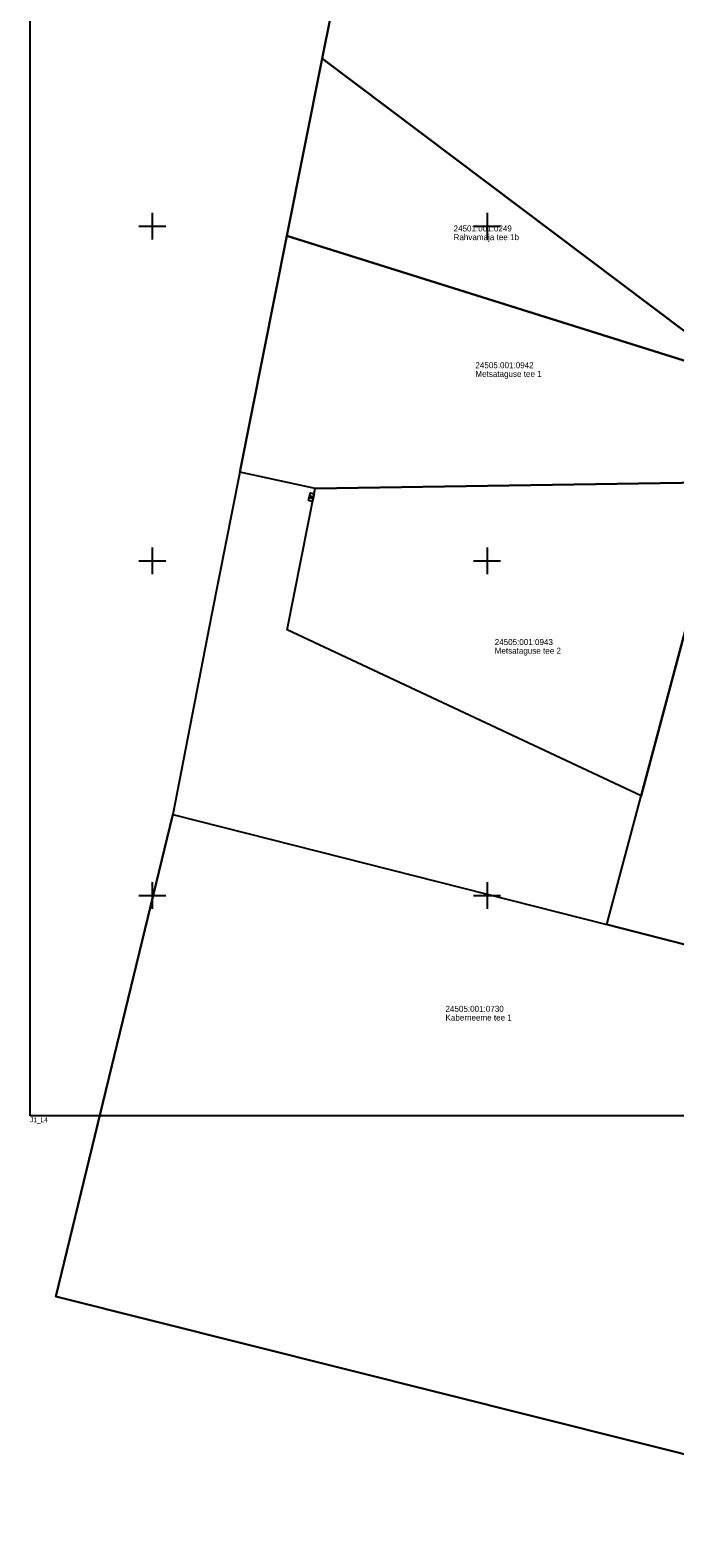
# Model space of a CAD drawing. Extents: x 567100 to 572248, y 6594598 to 6599275.
# Drawn here: x 571831.8 to 571928, y 6598154 to 6598379.3 of the extents above; entities that cross this region are included whole.
import ezdxf

# ---------------------------------------------------------------- set-up
doc = ezdxf.new("R2010")
doc.units = 0
for name, color, linetype in [('ELRAJATISMP', 7, 'Continuous'), ('PIIR', 7, 'Continuous'), ('VORK', 7, 'Continuous'), ('VORMISTUS', 7, 'Continuous')]:
    doc.layers.add(name, color=color, linetype=linetype)

msp = doc.modelspace()

# ---------------------------------------------------------------- linework, layer by layer
at = {"layer": 'ELRAJATISMP'}
for p, q in [((571873.45, 6598309.44), (571874.04, 6598309.3)), ((571873.52, 6598309.7), (571874.1, 6598309.57))]:
    msp.add_line(p, q, dxfattribs=at)
msp.add_lwpolyline([(571873.35, 6598308.99), (571873.62, 6598310.15), (571874.2, 6598310.02), (571873.93, 6598308.85)], close=True, dxfattribs=at)
at = {"layer": 'PIIR'}
for points in [[(571926.06, 6598436.74), (571951.76, 6598403.06), (571966.04, 6598388.07), (571970.75, 6598383.55), (572038.19, 6598316.5), (572039.28, 6598310.74), (572015.67, 6598269.26), (571972.29, 6598301.41), (571939.55, 6598326.72), (571875.35, 6598375.04), (571877.89, 6598387.7)], [(571870.11, 6598348.54), (571875.35, 6598375.04), (571939.55, 6598326.72)], [(571870.11, 6598348.54), (571939.55, 6598326.72), (571935.54, 6598311.75), (571874.33, 6598310.8), (571863.09, 6598313.22)], [(571972.29, 6598301.41), (572015.67, 6598269.26), (572008.22, 6598252.83), (571999.91, 6598229.53), (571993.2, 6598231.15), (571970.52, 6598232.15), (571917.9, 6598245.65), (571923, 6598264.86), (571935.54, 6598311.75), (571939.55, 6598326.72)], [(571874.33, 6598310.8), (571935.54, 6598311.75), (571923, 6598264.86), (571870.13, 6598289.66)], [(571835.57, 6598190.1), (571853.05, 6598262.08), (571917.9, 6598245.65), (571970.52, 6598232.15), (571993.2, 6598231.15), (571999.91, 6598229.53), (571979.3, 6598154.03)]]:
    msp.add_lwpolyline(points, close=True, dxfattribs=at)
msp.add_lwpolyline([(571877.89, 6598387.7), (571875.35, 6598375.04), (571870.11, 6598348.54), (571863.09, 6598313.22), (571858.85, 6598291.9), (571853.05, 6598262.08), (571835.57, 6598190.1), (571979.3, 6598154.03)], dxfattribs=at)
at = {"layer": 'VORK'}
for p, q in [((571850, 6598352), (571850, 6598348)), ((571900, 6598352), (571900, 6598348)), ((571848, 6598350), (571852, 6598350)), ((571898, 6598350), (571902, 6598350)), ((571850, 6598302), (571850, 6598298)), ((571900, 6598302), (571900, 6598298)), ((571848, 6598300), (571852, 6598300)), ((571898, 6598300), (571902, 6598300)), ((571850, 6598252), (571850, 6598248)), ((571900, 6598252), (571900, 6598248)), ((571848, 6598250), (571852, 6598250)), ((571898, 6598250), (571902, 6598250))]:
    msp.add_line(p, q, dxfattribs=at)
at = {"layer": 'VORMISTUS'}
msp.add_lwpolyline([(571831.75, 6598217.08), (571831.75, 6598509.08), (572239.75, 6598509.08), (572239.75, 6598217.08)], close=True, dxfattribs=at)

# ---------------------------------------------------------------- texts
at = {"layer": 'PIIR'}
for s, p in [('24501:001:0249', (571895, 6598349.2)), ('Rahvamaja tee 1b', (571895, 6598347.9)), ('24505:001:0942', (571898.26, 6598328.77)), ('Metsataguse tee 1', (571898.26, 6598327.47)), ('24505:001:0943', (571901.14, 6598287.41)), ('Metsataguse tee 2', (571901.14, 6598286.11)), ('24505:001:0730', (571893.79, 6598232.61)), ('Kaberneeme tee 1', (571893.79, 6598231.31))]:
    msp.add_text(s, height=0.9, dxfattribs=at).set_placement(p)
at = {"layer": 'VORMISTUS'}
msp.add_text('J1_L4', height=0.7, dxfattribs=at).set_placement((571831.75, 6598216.13))

doc.saveas('drawing.dxf')
